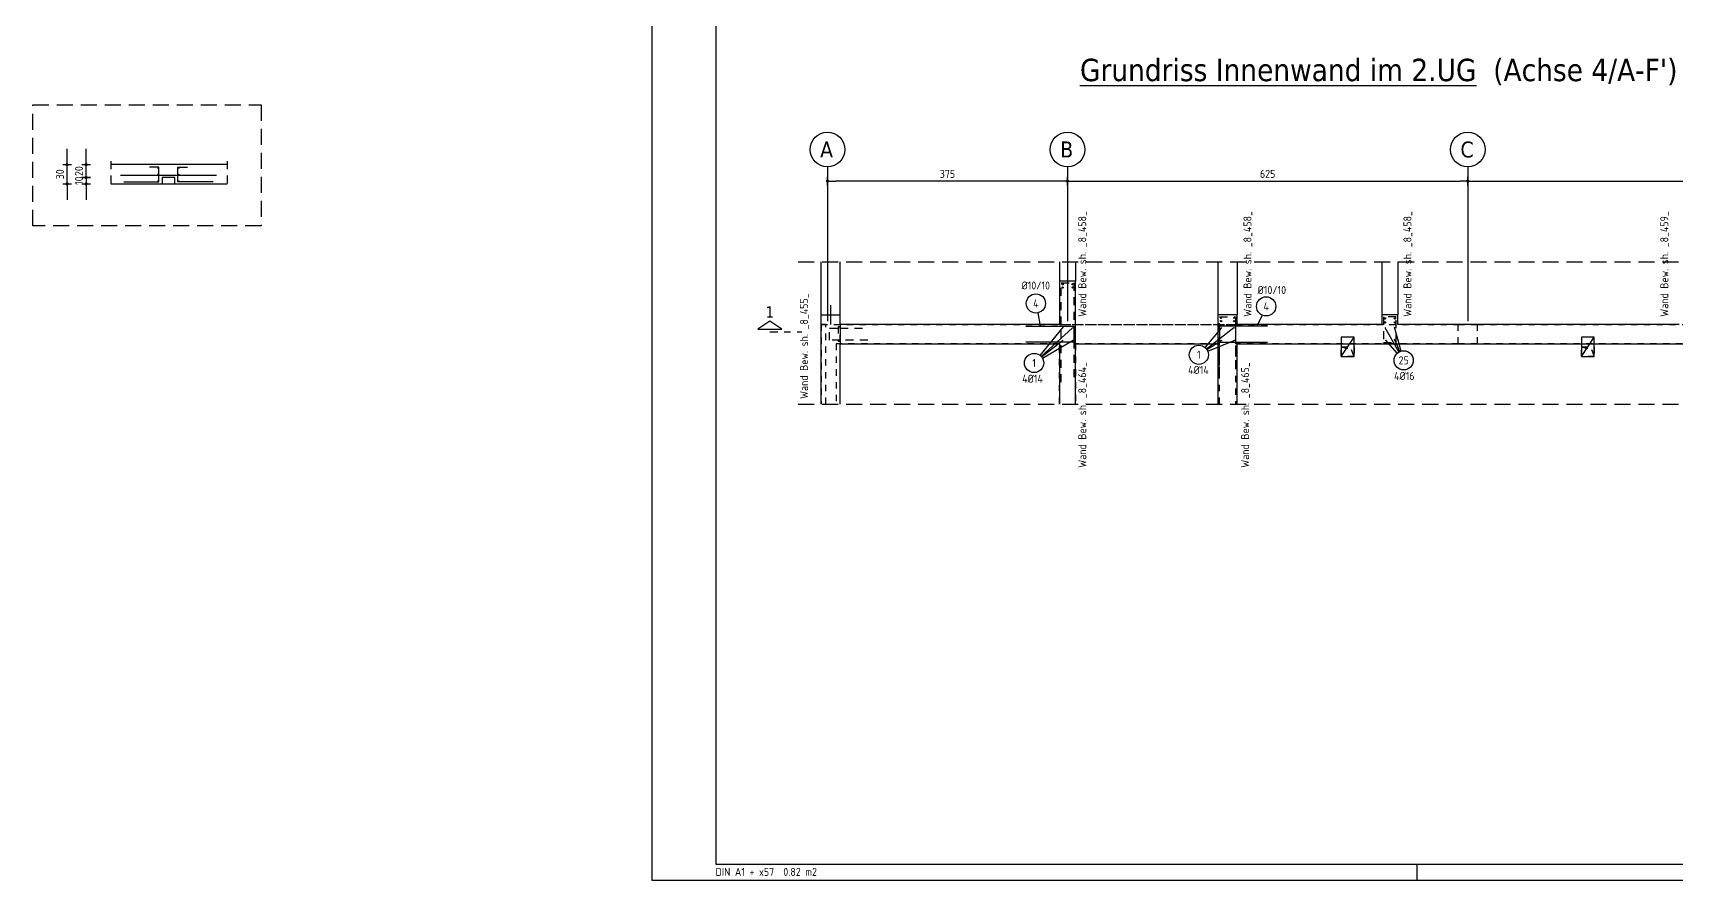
# Model space of a CAD drawing. Extents: x -9.7 to 84.9, y -22.5 to 53.6.
# Drawn here: x -9.67 to 16, y 0 to 13.24 of the extents above; entities that cross this region are included whole.
import ezdxf
from ezdxf.enums import TextEntityAlignment as Align

# ---------------------------------------------------------------- set-up
doc = ezdxf.new("R2010")
doc.units = 0
doc.header["$LTSCALE"] = 0.5
for name, pattern in [('AUSGEZOGEN', [1000.01, 1000, 0.01]), ('DASHDOTSMALL', [1.05, 0.5, -0.25, 0.05, -0.25]), ('DASHED', [0.75, 0.5, -0.25]), ('DOT', [0.175, 0.05, -0.125]), ('HIDDEN', [0.375, 0.25, -0.125]), ('HIDDEN2', [0.187, 0.125, -0.062]), ('PUNKT', [0.175, 0.05, -0.125]), ('STRICHLINIE', [0.75, 0.5, -0.25]), ('STRICHPUNKT2', [0.55, 0.25, -0.125, 0.05, -0.125])]:
    doc.linetypes.add(name, pattern=pattern)
for name, color, linetype in [('ACHSEN', 7, 'Continuous'), ('AFU', 7, 'Continuous'), ('BETON', 7, 'Continuous'), ('Brüstung 1.UG', 7, 'Continuous'), ('DETAIL', 7, 'Continuous'), ('DRUEBER', 7, 'Continuous'), ('HBT', 7, 'Continuous'), ('HILFE', 7, 'Continuous'), ('MASSE', 7, 'Continuous'), ('OBJEKT', 7, 'Continuous'), ('RAHMEN', 7, 'Continuous'), ('RND', 7, 'Continuous'), ('RND 1', 7, 'Continuous'), ('SCHNITTE', 7, 'Continuous'), ('SFP_Achsen', 7, 'Continuous'), ('TEXT', 7, 'Continuous')]:
    doc.layers.add(name, color=color, linetype=linetype)
doc.layers.add('NOPLOT', color=7, linetype='Continuous', plot=False)
doc.styles.add('helv', font='tahoma.ttf')
doc.styles.add('txt', font='isocp.shx')
doc.linetypes.add('AFU_50K', pattern='A,0.15,["/",Standard,S=0.2,R=0,X=-0.01,Y=-0.1],0.07,["/",Standard,S=0.2,R=0,X=-0.01,Y=-0.1],0.15', length=0.37)
doc.linetypes.add('AFU_50M', pattern='A,0.45,["/",Standard,S=0.2,R=0,X=-0.01,Y=-0.1],0.07,["/",Standard,S=0.2,R=0,X=-0.01,Y=-0.1],0.45', length=0.97)
doc.dimstyles.new('DOT_I', dxfattribs={"dimscale": 0.5, "dimtxt": 0.25, "dimasz": 0.25, "dimexe": 0.1, "dimexo": 0.3, "dimgap": 0.1, "dimtad": 1, "dimdec": 3, "dimzin": 3, "dimtxsty": 'txt', "dimblk": 'DOT', "dimblk1": 'DOT', "dimblk2": 'DOT', "dimsah": 1, "dimcen": 0.1, "dimse1": 1, "dimse2": 1, "dimazin": 0, "dimtfac": 1, "dimtdec": 4, "dimtix": 1, "dimtmove": 2, "dimatfit": 3, "dimfxl": 0, "dimtvp": 1, "dimtolj": 1, "dimtzin": 0, "dimarcsym": 0})

# ---------------------------------------------------------------- blocks, each defined once
blk = doc.blocks.new('DOT')
at = {"layer": 'MASSE', "color": 7, "linetype": 'Continuous'}
for p, q in [((0, 0), (-1, 0)), ((0, 0.54), (0, -0.54))]:
    blk.add_line(p, q, dxfattribs=at)
at = {"layer": 'MASSE', "color": 7, "linetype": 'Continuous', "const_width": 0.2}
blk.add_lwpolyline([(-0.1, 0, 1), (0.1, 0, 1)], format="xyb", close=True, dxfattribs=at)
blk = doc.blocks.new('*D21')
at = {"layer": 'Defpoints', "color": 0, "linetype": 'AUSGEZOGEN', "transparency": 16777216}
for p in [(-8.837, 11.18), (-8.837, 11.18), (-8.837, 10.98)]:
    blk.add_point(p, dxfattribs=at)
at = {"layer": 'MASSE', "color": 0, "linetype": 'AUSGEZOGEN', "lineweight": -2, "transparency": 16777216}
for p, q in [((-8.837, 11.305), (-8.837, 11.43)), ((-8.837, 10.98), (-8.837, 11.18)), ((-8.837, 10.855), (-8.837, 10.73))]:
    blk.add_line(p, q, dxfattribs=at)
at = {"layer": 'MASSE', "color": 0, "linetype": 'AUSGEZOGEN', "lineweight": -2, "transparency": 16777216, "xscale": 0.125, "yscale": 0.125, "zscale": 0.125}
for p, rotation in [((-8.837, 11.18), 270), ((-8.837, 10.98), 90)]:
    blk.add_blockref('DOT', p, dxfattribs=dict(at, rotation=rotation))
at = {"layer": 'MASSE', "color": 0, "linetype": 'AUSGEZOGEN', "transparency": 16777216, "insert": (-8.949, 11.08), "char_height": 0.125, "attachment_point": 5, "rotation": 90, "style": 'txt'}
blk.add_mtext('\\A1;20', dxfattribs=at)
blk = doc.blocks.new('*D22')
at = {"layer": 'Defpoints', "color": 0, "linetype": 'AUSGEZOGEN', "transparency": 16777216}
for p in [(-8.837, 10.98), (-8.837, 10.88), (-8.837, 10.88)]:
    blk.add_point(p, dxfattribs=at)
at = {"layer": 'MASSE', "color": 0, "linetype": 'AUSGEZOGEN', "lineweight": -2, "transparency": 16777216}
for p, q in [((-8.837, 11.105), (-8.837, 11.23)), ((-8.837, 10.98), (-8.837, 10.88)), ((-8.837, 10.755), (-8.837, 10.63))]:
    blk.add_line(p, q, dxfattribs=at)
at = {"layer": 'MASSE', "color": 0, "linetype": 'AUSGEZOGEN', "lineweight": -2, "transparency": 16777216, "xscale": 0.125, "yscale": 0.125, "zscale": 0.125}
for p, rotation in [((-8.837, 10.98), 270), ((-8.837, 10.88), 90)]:
    blk.add_blockref('DOT', p, dxfattribs=dict(at, rotation=rotation))
at = {"layer": 'MASSE', "color": 0, "linetype": 'AUSGEZOGEN', "transparency": 16777216, "insert": (-8.949, 10.93), "char_height": 0.125, "attachment_point": 5, "rotation": 90, "style": 'txt'}
blk.add_mtext('\\A1;10', dxfattribs=at)
blk = doc.blocks.new('*D23')
at = {"layer": 'Defpoints', "color": 0, "linetype": 'AUSGEZOGEN', "transparency": 16777216}
for p in [(-9.134, 11.18), (-9.134, 11.18), (-9.134, 10.88)]:
    blk.add_point(p, dxfattribs=at)
at = {"layer": 'MASSE', "color": 0, "linetype": 'AUSGEZOGEN', "lineweight": -2, "transparency": 16777216}
for p, q in [((-9.134, 11.305), (-9.134, 11.43)), ((-9.134, 10.88), (-9.134, 11.18)), ((-9.134, 10.755), (-9.134, 10.63))]:
    blk.add_line(p, q, dxfattribs=at)
at = {"layer": 'MASSE', "color": 0, "linetype": 'AUSGEZOGEN', "lineweight": -2, "transparency": 16777216, "xscale": 0.125, "yscale": 0.125, "zscale": 0.125}
for p, rotation in [((-9.134, 11.18), 270), ((-9.134, 10.88), 90)]:
    blk.add_blockref('DOT', p, dxfattribs=dict(at, rotation=rotation))
at = {"layer": 'MASSE', "color": 0, "linetype": 'AUSGEZOGEN', "transparency": 16777216, "insert": (-9.246, 11.03), "char_height": 0.125, "attachment_point": 5, "rotation": 90, "style": 'txt'}
blk.add_mtext('\\A1;30', dxfattribs=at)
blk = doc.blocks.new('RND_HIN')
at = {"layer": 'RND', "color": 7, "linetype": 'Continuous'}
blk.add_circle((0, 0), 0.3, dxfattribs=at)
at = {"layer": 'RND', "color": 7, "linetype": 'Continuous', "style": 'txt'}
blk.add_attdef('POSI', text='', height=0.25, dxfattribs=at).set_placement((0, 0), align=Align.MIDDLE)
blk = doc.blocks.new('SCHN-2')
at = {"layer": 'SCHNITTE', "color": 6, "linetype": 'Continuous'}
blk.add_lwpolyline([(0.378, 0.088), (0, 0.34), (-0.378, 0.088)], close=True, dxfattribs=at)
at = {"layer": 'SCHNITTE', "color": 1, "linetype": 'DASHDOTSMALL', "style": 'helv'}
blk.add_attdef('SCHN-2', text='', height=0.35, dxfattribs=at).set_placement((0, 0.45), align=Align.CENTER)
blk = doc.blocks.new('A1-57-0')
at = {"layer": 'RAHMEN'}
for p, q in [((0, 59.4), (0, 0)), ((0, 0), (137.9, 0))]:
    blk.add_line(p, q, dxfattribs=at)
at = {"layer": 'RAHMEN', "color": 5}
for p, q in [((2, 58.9), (2, 0.5)), ((2, 0.5), (137.4, 0.5))]:
    blk.add_line(p, q, dxfattribs=at)
at = {"layer": 'RAHMEN', "color": 7}
blk.add_line((23.9, 0), (23.9, 0.5), dxfattribs=at)
at = {"layer": 'RAHMEN', "color": 7, "style": 'txt'}
blk.add_text('DIN A1 + x57  0.82 m2', height=0.25, dxfattribs=at).set_placement((1.989, 0.133))
blk = doc.blocks.new('*D42')
at = {"layer": 'Defpoints', "color": 0, "linetype": 'AUSGEZOGEN', "transparency": 16777216}
for p in [(2.741, 10.923), (2.741, 10.923), (6.491, 10.923)]:
    blk.add_point(p, dxfattribs=at)
at = {"layer": 'MASSE', "color": 0, "linetype": 'AUSGEZOGEN', "lineweight": -2, "transparency": 16777216}
blk.add_line((6.366, 10.923), (2.866, 10.923), dxfattribs=at)
at = {"layer": 'MASSE', "color": 0, "linetype": 'AUSGEZOGEN', "lineweight": -2, "transparency": 16777216, "xscale": 0.125, "yscale": 0.125, "zscale": 0.125, "rotation": 180}
blk.add_blockref('DOT', (2.741, 10.923), dxfattribs=at)
at = {"layer": 'MASSE', "color": 0, "linetype": 'AUSGEZOGEN', "lineweight": -2, "transparency": 16777216, "xscale": 0.125, "yscale": 0.125, "zscale": 0.125}
blk.add_blockref('DOT', (6.491, 10.923), dxfattribs=at)
at = {"layer": 'MASSE', "color": 0, "linetype": 'AUSGEZOGEN', "transparency": 16777216, "insert": (4.616, 11.036), "char_height": 0.125, "attachment_point": 5, "style": 'txt'}
blk.add_mtext('\\A1;375', dxfattribs=at)
blk = doc.blocks.new('*D43')
at = {"layer": 'Defpoints', "color": 0, "linetype": 'AUSGEZOGEN', "transparency": 16777216}
for p in [(6.491, 10.923), (12.741, 10.923), (12.741, 10.923)]:
    blk.add_point(p, dxfattribs=at)
at = {"layer": 'MASSE', "color": 0, "linetype": 'AUSGEZOGEN', "lineweight": -2, "transparency": 16777216}
blk.add_line((6.616, 10.923), (12.616, 10.923), dxfattribs=at)
at = {"layer": 'MASSE', "color": 0, "linetype": 'AUSGEZOGEN', "lineweight": -2, "transparency": 16777216, "xscale": 0.125, "yscale": 0.125, "zscale": 0.125, "rotation": 180}
blk.add_blockref('DOT', (6.491, 10.923), dxfattribs=at)
at = {"layer": 'MASSE', "color": 0, "linetype": 'AUSGEZOGEN', "lineweight": -2, "transparency": 16777216, "xscale": 0.125, "yscale": 0.125, "zscale": 0.125}
blk.add_blockref('DOT', (12.741, 10.923), dxfattribs=at)
at = {"layer": 'MASSE', "color": 0, "linetype": 'AUSGEZOGEN', "transparency": 16777216, "insert": (9.616, 11.036), "char_height": 0.125, "attachment_point": 5, "style": 'txt'}
blk.add_mtext('\\A1;625', dxfattribs=at)
blk = doc.blocks.new('*D44')
at = {"layer": 'Defpoints', "color": 0, "linetype": 'AUSGEZOGEN', "transparency": 16777216}
for p in [(12.741, 10.923), (20.241, 10.923), (20.241, 10.923)]:
    blk.add_point(p, dxfattribs=at)
at = {"layer": 'MASSE', "color": 0, "linetype": 'AUSGEZOGEN', "lineweight": -2, "transparency": 16777216}
blk.add_line((12.866, 10.923), (20.116, 10.923), dxfattribs=at)
at = {"layer": 'MASSE', "color": 0, "linetype": 'AUSGEZOGEN', "lineweight": -2, "transparency": 16777216, "xscale": 0.125, "yscale": 0.125, "zscale": 0.125, "rotation": 180}
blk.add_blockref('DOT', (12.741, 10.923), dxfattribs=at)
at = {"layer": 'MASSE', "color": 0, "linetype": 'AUSGEZOGEN', "lineweight": -2, "transparency": 16777216, "xscale": 0.125, "yscale": 0.125, "zscale": 0.125}
blk.add_blockref('DOT', (20.241, 10.923), dxfattribs=at)
at = {"layer": 'MASSE', "color": 0, "linetype": 'AUSGEZOGEN', "transparency": 16777216, "insert": (16.491, 11.036), "char_height": 0.125, "attachment_point": 5, "style": 'txt'}
blk.add_mtext('\\A1;750', dxfattribs=at)

msp = doc.modelspace()

# ---------------------------------------------------------------- linework, layer by layer
at = {"layer": 'ACHSEN', "color": 140, "linetype": 'AUSGEZOGEN'}
for p, q in [((2.7407, 11.1464), (2.7407, 8.7362)), ((6.4907, 11.1464), (6.4907, 8.7362)), ((12.7407, 11.1464), (12.7407, 8.7362))]:
    msp.add_line(p, q, dxfattribs=at)
at = {"layer": 'AFU', "color": 1, "linetype": 'AUSGEZOGEN'}
msp.add_line((2.7907, 8.9829), (2.7907, 8.6829), dxfattribs=at)
at = {"layer": 'AFU', "color": 8, "linetype": 'AFU_50M'}
msp.add_line((2.6407, 8.8329), (2.9407, 8.8329), dxfattribs=at)
at = {"layer": 'AFU', "color": 8, "linetype": 'AFU_50K'}
msp.add_line((2.9407, 8.6829), (2.9407, 8.3829), dxfattribs=at)
at = {"layer": 'BETON', "color": 6, "linetype": 'AUSGEZOGEN', "lineweight": -2}
for p, q in [((-6.6365, 11.1805), (-8.4519, 11.1805)), ((-8.4519, 10.8805), (-7.6513, 10.8805)), ((-7.4513, 10.8805), (-6.6365, 10.8805)), ((2.6407, 7.4405), (2.6407, 9.6644)), ((2.9407, 8.6829), (2.9407, 9.6644)), ((6.6157, 9.3579), (6.3657, 9.3579)), ((6.3657, 9.3579), (6.3657, 8.6829)), ((6.6157, 7.4405), (6.6157, 9.3579)), ((8.8407, 8.8329), (8.8407, 7.4405)), ((9.1407, 8.8329), (8.8407, 8.8329)), ((9.1407, 8.6829), (9.1407, 8.8329)), ((11.6507, 8.8329), (11.4007, 8.8329)), ((11.4007, 8.8329), (11.4007, 8.6829)), ((11.6507, 8.6829), (11.6507, 8.8329)), ((6.3657, 8.6829), (2.9407, 8.6829)), ((11.4007, 8.6829), (9.1407, 8.6829)), ((16.0407, 8.6829), (11.6507, 8.6829)), ((2.9407, 7.4405), (2.9407, 8.3829)), ((2.9407, 8.3829), (6.3657, 8.3829)), ((6.3657, 8.3829), (6.3657, 7.4405)), ((9.1407, 7.4405), (9.1407, 8.3829)), ((9.1407, 8.3829), (17.4507, 8.3829))]:
    msp.add_line(p, q, dxfattribs=at)
at = {"layer": 'BETON', "color": 6, "linetype": 'AUSGEZOGEN'}
for p, q in [((-7.4513, 10.9805), (-7.6513, 10.9805)), ((-7.6513, 10.9805), (-7.6513, 10.8805)), ((-7.4513, 10.8805), (-7.4513, 10.9805))]:
    msp.add_line(p, q, dxfattribs=at)
at = {"layer": 'Brüstung 1.UG', "color": 102, "linetype": 'DOT'}
for p, q in [((9.1157, 8.6829), (12.5907, 8.6829)), ((12.8907, 8.6829), (20.0907, 8.6829)), ((12.5907, 8.3829), (9.1157, 8.3829)), ((20.0907, 8.3829), (12.8907, 8.3829))]:
    msp.add_line(p, q, dxfattribs=at)
at = {"layer": 'DETAIL', "color": 102, "linetype": 'STRICHLINIE'}
msp.add_lwpolyline([(-9.6686, 10.2247), (-9.6686, 12.1173), (-6.1022, 12.1173), (-6.1022, 10.2247)], close=True, dxfattribs=at)
at = {"layer": 'DRUEBER', "color": 7, "linetype": 'PUNKT', "lineweight": -2}
for points in [[(2.7157, 8.6829), (2.6407, 8.6829), (2.6407, 7.4405)], [(2.6407, 8.6829), (9.1157, 8.6829), (9.1157, 7.4405)], [(2.7157, 7.4405), (2.7157, 8.6829)], [(6.3657, 7.4405), (6.3657, 8.3829), (2.8757, 8.3829), (2.8757, 7.4405)], [(2.9407, 7.4405), (2.9407, 8.3829)], [(8.8657, 7.4405), (8.8657, 8.3829), (6.6157, 8.3829), (6.6157, 7.4405)]]:
    msp.add_lwpolyline(points, dxfattribs=at)
msp.add_lwpolyline([(12.5907, 8.6829), (12.8907, 8.6829), (12.8907, 8.3829), (12.5907, 8.3829)], close=True, dxfattribs=at)
at = {"layer": 'HBT', "color": 102, "linetype": 'HIDDEN2'}
msp.add_lwpolyline([(2.9407, 8.4219), (2.9407, 8.6439), (2.9107, 8.6439), (2.9107, 8.4219)], close=True, dxfattribs=at)
at = {"layer": 'HILFE', "color": 102, "linetype": 'HIDDEN'}
for p, q in [((-8.4519, 11.2357), (-8.4519, 10.8434)), ((-6.6365, 11.2357), (-6.6365, 10.8434))]:
    msp.add_line(p, q, dxfattribs=at)
at = {"layer": 'HILFE', "color": 102, "linetype": 'DASHED'}
for p, q in [((2.282, 9.6644), (39.4098, 9.6644)), ((2.282, 7.4405), (39.4098, 7.4405))]:
    msp.add_line(p, q, dxfattribs=at)
at = {"layer": 'NOPLOT', "color": 191, "linetype": 'AUSGEZOGEN'}
for p, q in [((10.7657, 8.1829), (10.9657, 8.4829)), ((14.5157, 8.1829), (14.7157, 8.4829))]:
    msp.add_line(p, q, dxfattribs=at)
at = {"layer": 'NOPLOT', "color": 191, "linetype": 'HIDDEN2'}
for p, q in [((10.7657, 8.3329), (10.9224, 8.2928)), ((10.9224, 8.2928), (10.9657, 8.1829)), ((14.5157, 8.3329), (14.6724, 8.2928)), ((14.6724, 8.2928), (14.7157, 8.1829))]:
    msp.add_line(p, q, dxfattribs=at)
at = {"layer": 'NOPLOT', "color": 191, "linetype": 'AUSGEZOGEN'}
for points in [[(10.7657, 8.1829), (10.9657, 8.1829), (10.9657, 8.4829), (10.7657, 8.4829)], [(14.5157, 8.1829), (14.7157, 8.1829), (14.7157, 8.4829), (14.5157, 8.4829)]]:
    msp.add_lwpolyline(points, close=True, dxfattribs=at)
at = {"layer": 'NOPLOT', "color": 191, "linetype": 'HIDDEN2'}
for points in [[(10.7657, 8.3329), (10.9657, 8.3329), (10.9657, 8.1829), (10.7657, 8.1829)], [(14.5157, 8.3329), (14.7157, 8.3329), (14.7157, 8.1829), (14.5157, 8.1829)]]:
    msp.add_lwpolyline(points, close=True, dxfattribs=at)
at = {"layer": 'OBJEKT', "color": 7, "linetype": 'AUSGEZOGEN'}
for p, q in [((-7.6513, 10.8805), (-7.4513, 10.8805)), ((6.3657, 9.6644), (6.3657, 9.3579)), ((6.6157, 9.6644), (6.6157, 9.3579)), ((8.8407, 9.6644), (8.8407, 8.8329)), ((9.1407, 9.6644), (9.1407, 8.8329)), ((11.4007, 9.6644), (11.4007, 8.8329)), ((11.6507, 9.6644), (11.6507, 8.8329)), ((6.6157, 8.3829), (8.8407, 8.3829))]:
    msp.add_line(p, q, dxfattribs=at)
at = {"layer": 'OBJEKT', "color": 7, "linetype": 'HIDDEN2'}
for p, q in [((6.3657, 8.6829), (9.1407, 8.6829)), ((8.8407, 8.3829), (8.8657, 8.3829)), ((8.8657, 7.4405), (8.8657, 8.3829))]:
    msp.add_line(p, q, dxfattribs=at)
at = {"layer": 'RND', "color": 102, "linetype": 'AUSGEZOGEN'}
for p, q in [((6.0246, 8.8649), (6.064, 8.6579)), ((9.5291, 8.8301), (9.4478, 8.6579)), ((6.0632, 8.1979), (6.4293, 8.6454)), ((6.0789, 8.1831), (6.5689, 8.6313)), ((8.6387, 8.3244), (8.8935, 8.6261)), ((8.66, 8.3023), (9.0892, 8.6384)), ((11.667, 8.2538), (11.4541, 8.6308)), ((11.7001, 8.2676), (11.5954, 8.639)), ((6.0858, 8.1751), (6.4111, 8.4331)), ((6.0978, 8.1574), (6.5709, 8.4331)), ((8.6685, 8.2904), (8.9016, 8.4387)), ((8.6809, 8.2663), (9.0953, 8.4346)), ((11.6411, 8.2353), (11.4623, 8.4364)), ((11.682, 8.2612), (11.5995, 8.4548))]:
    msp.add_line(p, q, dxfattribs=at)
at = {"layer": 'RND', "color": 1, "linetype": 'AUSGEZOGEN'}
for points in [[(-8.2488, 10.9126), (-7.6988, 10.9126), (-7.6988, 11.1426), (-7.8488, 11.1426)], [(-6.8538, 10.9126), (-7.4038, 10.9126), (-7.4038, 11.1426), (-7.2538, 11.1426)], [(-8.3013, 11.0147), (-6.8013, 11.0147)]]:
    msp.add_lwpolyline(points, dxfattribs=at)
at = {"layer": 'RND', "color": 7, "linetype": 'AUSGEZOGEN', "const_width": 0.01}
for points in [[(-7.7223, 11.1253, 1), (-7.7123, 11.1253, 1)], [(-7.7223, 11.0288, 1), (-7.7123, 11.0288, 1)], [(-7.3804, 11.1253, -1), (-7.3904, 11.1253, -1)], [(-7.3804, 11.0288, -1), (-7.3904, 11.0288, -1)], [(-7.7223, 10.9252, 1), (-7.7123, 10.9252, 1)], [(-7.3804, 10.9252, -1), (-7.3904, 10.9252, -1)], [(6.411, 8.6308, 1), (6.421, 8.6308, 1)], [(6.5661, 8.6308, 1), (6.5761, 8.6308, 1)], [(8.8918, 8.6308, 1), (8.9018, 8.6308, 1)], [(9.0916, 8.6308, 1), (9.1016, 8.6308, 1)], [(11.452, 8.6308, 1), (11.462, 8.6308, 1)], [(11.5964, 8.6308, 1), (11.6064, 8.6308, 1)], [(6.411, 8.4339, 1), (6.421, 8.4339, 1)], [(6.5661, 8.4339, 1), (6.5761, 8.4339, 1)], [(8.8918, 8.4339, 1), (8.9018, 8.4339, 1)], [(9.0916, 8.4339, 1), (9.1016, 8.4339, 1)], [(11.452, 8.4339, 1), (11.462, 8.4339, 1)], [(11.5964, 8.4339, 1), (11.6064, 8.4339, 1)]]:
    msp.add_lwpolyline(points, format="xyb", close=True, dxfattribs=at)
at = {"layer": 'RND', "color": 7, "linetype": 'HIDDEN'}
for points in [[(6.3907, 7.7829), (6.3907, 9.3329), (6.5907, 9.3329), (6.5907, 7.7829)], [(8.8657, 7.9029), (8.8657, 8.8029), (9.1157, 8.8029), (9.1157, 7.9029)], [(3.3707, 8.4379), (2.9407, 8.4379), (2.7707, 8.4379), (2.7707, 8.6279), (2.9407, 8.6279), (3.3707, 8.6279)]]:
    msp.add_lwpolyline(points, dxfattribs=at)
msp.add_lwpolyline([(11.4257, 8.4029), (11.6257, 8.4029), (11.6257, 8.8029), (11.4257, 8.8029)], close=True, dxfattribs=at)
at = {"layer": 'RND', "color": 7, "linetype": 'AUSGEZOGEN'}
for centre in [(6.4133, 9.3116), (6.4133, 9.2616), (6.5687, 9.3116), (6.5687, 9.2616), (8.8883, 8.7866), (8.8883, 8.7366), (9.0937, 8.7866), (9.0937, 8.7366), (11.4483, 8.7782), (11.4483, 8.716), (11.6037, 8.7782), (11.6037, 8.716)]:
    msp.add_circle(centre, 0.01, dxfattribs=at)
at = {"layer": 'RND 1', "color": 1, "linetype": 'AUSGEZOGEN'}
for points in [[(5.8407, 8.6579), (6.5907, 8.6579), (6.5907, 8.4079), (5.8407, 8.4079)], [(9.6157, 8.6579), (8.8657, 8.6579), (8.8657, 8.4079), (9.6157, 8.4079)]]:
    msp.add_lwpolyline(points, dxfattribs=at)
at = {"layer": 'SCHNITTE', "color": 6, "linetype": 'STRICHPUNKT2'}
msp.add_line((1.8415, 8.5663), (2.3415, 8.5663), dxfattribs=at)
at = {"layer": 'SFP_Achsen', "color": 7, "linetype": 'AUSGEZOGEN'}
for centre in [(2.7407, 11.4169), (6.4907, 11.4169), (12.7407, 11.4169)]:
    msp.add_circle(centre, 0.2705, dxfattribs=at)

# ---------------------------------------------------------------- block references
at = {"layer": 'RAHMEN', "color": 7, "linetype": 'AUSGEZOGEN', "xscale": 0.5, "yscale": 0.5, "zscale": 0.5}
msp.add_blockref('A1-57-0', (0, 0), dxfattribs=at)
at = {"layer": 'RND', "color": 7, "linetype": 'AUSGEZOGEN', "xscale": 0.5, "yscale": 0.5, "zscale": 0.5}
for p, values in [((5.9965, 9.0122), {'POSI': '4'}), ((9.5932, 8.9657), {'POSI': '4'}), ((5.9682, 8.0819), {'POSI': '1'}), ((8.5419, 8.2098), {'POSI': '1'}), ((11.7408, 8.1232), {'POSI': '25'})]:
    msp.add_blockref('RND_HIN', p, dxfattribs=at).add_auto_attribs(values)
at = {"layer": 'SCHNITTE', "color": 6, "linetype": 'STRICHPUNKT2', "xscale": 0.5, "yscale": 0.5, "zscale": 0.5}
msp.add_blockref('SCHN-2', (1.8415, 8.5663), dxfattribs=at).add_auto_attribs({'SCHN-2': '1'})

# ---------------------------------------------------------------- texts
at = {"layer": 'SFP_Achsen', "color": 6, "linetype": 'AUSGEZOGEN', "style": 'helv'}
for s, p in [('A', (2.6266, 11.2925)), ('B', (6.3766, 11.2925)), ('C', (12.6266, 11.2925))]:
    msp.add_text(s, height=0.25, dxfattribs=at).set_placement(p)
at = {"layer": 'TEXT', "color": 5, "linetype": 'AUSGEZOGEN', "style": 'helv'}
msp.add_text("%%UGrundriss Innenwand im 2.UG%%U  (Achse 4/A-F')", height=0.35, dxfattribs=at).set_placement((6.6848, 12.4857))
at = {"layer": 'TEXT', "color": 7, "linetype": 'AUSGEZOGEN', "style": 'txt'}
for s, p in [('Wand Bew. sh. _8_458_', (6.7828, 8.8033)), ('Wand Bew. sh. _8_458_', (9.3638, 8.8033)), ('Wand Bew. sh. _8_458_', (11.8623, 8.8033)), ('Wand Bew. sh. _8_459_', (15.8735, 8.8033)), ('Wand Bew. sh. _8_455_', (2.437, 7.5193)), ('Wand Bew. sh. _8_464_', (6.7828, 6.4442)), ('Wand Bew. sh. _8_465_', (9.3269, 6.4442))]:
    msp.add_text(s, height=0.125, rotation=90, dxfattribs=at).set_placement(p)
for s, p in [('%%C10/10', (5.7728, 9.2302)), ('%%C10/10', (9.4597, 9.1594)), ('4%%C14', (8.3744, 7.9104)), ('4%%C14', (5.7835, 7.773)), ('4%%C16', (11.5911, 7.8158))]:
    msp.add_text(s, height=0.125, dxfattribs=at).set_placement(p)

# ---------------------------------------------------------------- dimensions: what is measured, and where the dimension line sits
at = {"layer": 'MASSE', "color": 7, "linetype": 'AUSGEZOGEN'}
for base, p1, p2, picture, middle in [((-9.1338, 11.1805), (-9.1338, 10.8805), (-9.1338, 11.1805), '*D23', (-9.2463, 11.0305)), ((-8.8367, 11.1805), (-8.8367, 10.9805), (-8.8367, 11.1805), '*D21', (-8.9492, 11.0805)), ((-8.8367, 10.8805), (-8.8367, 10.9805), (-8.8367, 10.8805), '*D22', (-8.9492, 10.9305))]:
    dim = msp.add_linear_dim(base=base, p1=p1, p2=p2, angle=90, dimstyle='DOT_I', override={"dimdec": 0, "dimlfac": 100}, dxfattribs=at)
    dim.commit()
    dim.dimension.update_dxf_attribs({"geometry": picture, "text_midpoint": middle})
for base, p1, p2, picture, middle in [((2.7407, 10.9233), (6.4907, 10.9233), (2.7407, 10.9233), '*D42', (4.6157, 11.0358)), ((12.7407, 10.9233), (6.4907, 10.9233), (12.7407, 10.9233), '*D43', (9.6157, 11.0358)), ((20.2407, 10.9233), (12.7407, 10.9233), (20.2407, 10.9233), '*D44', (16.4907, 11.0358))]:
    dim = msp.add_linear_dim(base=base, p1=p1, p2=p2, dimstyle='DOT_I', override={"dimdec": 0, "dimlfac": 100}, dxfattribs=at)
    dim.commit()
    dim.dimension.update_dxf_attribs({"geometry": picture, "text_midpoint": middle})

doc.saveas('drawing.dxf')
